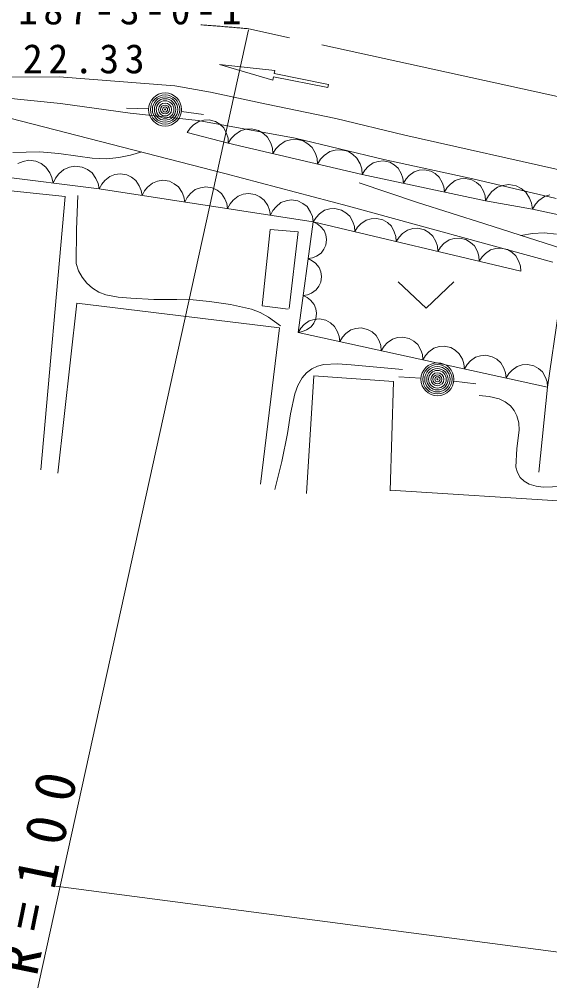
# Model space of a CAD drawing. Units: millimetres, scale not verified. Extents: x 40000 to 680000, y 20000 to 380000.
# Drawn here: x 433387 to 457348, y 259355 to 302768 of the extents above; entities that cross this region are included whole.
import ezdxf

# ---------------------------------------------------------------- set-up
doc = ezdxf.new("R2010")
doc.units = ezdxf.units.MM
doc.header["$LTSCALE"] = 1000
doc.linetypes.add('CHAIN', pattern=[18.5, 12, -1.5, 3.5, -1.5])
doc.layers.add('S-BGD', color=7, linetype='Continuous', lineweight=13)
doc.styles.add('ＭＳ ゴシック', font='')
doc.styles.get('ＭＳ ゴシック').set_extended_font_data('MS Gothic')

msp = doc.modelspace()

# ---------------------------------------------------------------- linework, layer by layer
at = {"layer": 'S-BGD'}
for p, q in [((443734, 302294), (434135, 258629)), ((444846, 300017), (442436, 300720)), ((442436, 300720), (444933, 300458)), ((444933, 300458), (444904, 300311)), ((435187, 300166), (431069, 300144)), ((440407, 299754), (435187, 300166)), ((444875, 300164), (444846, 300017)), ((447328, 299681), (444875, 300164)), ((444904, 300311), (447357, 299828)), ((442032, 299479), (440407, 299754)), ((447357, 299828), (447328, 299681)), ((432575, 299228), (435250, 298969)), ((444548, 298929), (442032, 299479)), ((431353, 298720), (442670, 295808)), ((435250, 298969), (438397, 298523)), ((439223, 298717), (438224, 298750)), ((447683, 298288), (444548, 298929)), ((438397, 298523), (441474, 298193)), ((440717, 298598), (441708, 298471)), ((450798, 297533), (447683, 298288)), ((441104, 297848), (440975, 297654)), ((441258, 298001), (441104, 297848)), ((441492, 298158), (441258, 298001)), ((441474, 298193), (445843, 297394)), ((441725, 298216), (441492, 298158)), ((441961, 298229), (441725, 298216)), ((442249, 298154), (441961, 298229)), ((442449, 298028), (442249, 298154)), ((442624, 297864), (442449, 298028)), ((442752, 297612), (442624, 297864)), ((443880, 297819), (443625, 297799)), ((444193, 297746), (443880, 297819)), ((440975, 297654), (442830, 297171)), ((442816, 297402), (442752, 297612)), ((442830, 297171), (442816, 297402)), ((442965, 297384), (442830, 297171)), ((443127, 297554), (442965, 297384)), ((443375, 297730), (443127, 297554)), ((443625, 297799), (443375, 297730)), ((444412, 297615), (444193, 297746)), ((444605, 297443), (444412, 297615)), ((444750, 297175), (444605, 297443)), ((445843, 297394), (449856, 296431)), ((459355, 295610), (450798, 297533)), ((442830, 297171), (448880, 295760)), ((444825, 296950), (444750, 297175)), ((444847, 296701), (444825, 296950)), ((445144, 297083), (444982, 296914)), ((445392, 297259), (445144, 297083)), ((445642, 297328), (445392, 297259)), ((445897, 297349), (445642, 297328)), ((446209, 297276), (445897, 297349)), ((446428, 297145), (446209, 297276)), ((446622, 296972), (446428, 297145)), ((446767, 296705), (446622, 296972)), ((433104, 296749), (434309, 296777)), ((434309, 296777), (435172, 296709)), ((435172, 296709), (436029, 296581)), ((436029, 296581), (436682, 296496)), ((437349, 296471), (437880, 296523)), ((437880, 296523), (438415, 296638)), ((438415, 296638), (438666, 296704)), ((438666, 296704), (438917, 296774)), ((444982, 296914), (444847, 296701)), ((446842, 296480), (446767, 296705)), ((447160, 296613), (446998, 296443)), ((447408, 296789), (447160, 296613)), ((447658, 296858), (447408, 296789)), ((447913, 296878), (447658, 296858)), ((448226, 296806), (447913, 296878)), ((448445, 296675), (448226, 296806)), ((448639, 296502), (448445, 296675)), ((436999, 295105), (428653, 296162)), ((433564, 296351), (433318, 296255)), ((433819, 296398), (433564, 296351)), ((434142, 296357), (433819, 296398)), ((434378, 296248), (434142, 296357)), ((434591, 296093), (434378, 296248)), ((434766, 295838), (434591, 296093)), ((435650, 296086), (435405, 295990)), ((435905, 296134), (435650, 296086)), ((436229, 296093), (435905, 296134)), ((436464, 295983), (436229, 296093)), ((436682, 296496), (437349, 296471)), ((446864, 296230), (446842, 296480)), ((446998, 296443), (446864, 296230)), ((448783, 296234), (448639, 296502)), ((448859, 296009), (448783, 296234)), ((449145, 296116), (449000, 295957)), ((449370, 296281), (449145, 296116)), ((449598, 296349), (449370, 296281)), ((449830, 296372), (449598, 296349)), ((450118, 296311), (449830, 296372)), ((449856, 296431), (453873, 295561)), ((450321, 296194), (450118, 296311)), ((450502, 296039), (450321, 296194)), ((434865, 295619), (434766, 295838)), ((435172, 295786), (435027, 295598)), ((435405, 295990), (435172, 295786)), ((436678, 295829), (436464, 295983)), ((436852, 295574), (436678, 295829)), ((437472, 295670), (437251, 295487)), ((437702, 295754), (437472, 295670)), ((437941, 295792), (437702, 295754)), ((438240, 295746), (437941, 295792)), ((438456, 295638), (438240, 295746)), ((442670, 295808), (448256, 294329)), ((448880, 295760), (448859, 296009)), ((449000, 295957), (448880, 295760)), ((448880, 295760), (454447, 294572)), ((450639, 295797), (450502, 296039)), ((450712, 295592), (450639, 295797)), ((451001, 295719), (450856, 295561)), ((451225, 295885), (451001, 295719)), ((451453, 295953), (451225, 295885)), ((451686, 295976), (451453, 295953)), ((451974, 295914), (451686, 295976)), ((452177, 295798), (451974, 295914)), ((452357, 295643), (452177, 295798)), ((435463, 294766), (429295, 295421)), ((434913, 295369), (434865, 295619)), ((435027, 295598), (434913, 295369)), ((436952, 295354), (436852, 295574)), ((436999, 295105), (436952, 295354)), ((437111, 295315), (436999, 295105)), ((437251, 295487), (437111, 295315)), ((438651, 295490), (438456, 295638)), ((438807, 295248), (438651, 295490)), ((438894, 295042), (438807, 295248)), ((439405, 295374), (439184, 295191)), ((439636, 295458), (439405, 295374)), ((439874, 295496), (439636, 295458)), ((440173, 295450), (439874, 295496)), ((440389, 295342), (440173, 295450)), ((440584, 295194), (440389, 295342)), ((448732, 295389), (451367, 294498)), ((450736, 295364), (450712, 295592)), ((450856, 295561), (450736, 295364)), ((452495, 295401), (452357, 295643)), ((452567, 295196), (452495, 295401)), ((452857, 295323), (452711, 295165)), ((453081, 295489), (452857, 295323)), ((453309, 295557), (453081, 295489)), ((453542, 295580), (453309, 295557)), ((453830, 295518), (453542, 295580)), ((454033, 295402), (453830, 295518)), ((453873, 295561), (457631, 294668)), ((454213, 295247), (454033, 295402)), ((454351, 295005), (454213, 295247)), ((455235, 295267), (454980, 295181)), ((455497, 295303), (455235, 295267)), ((455825, 295246), (455497, 295303)), ((456060, 295123), (455825, 295246)), ((436035, 294807), (435969, 293273)), ((446666, 293625), (436999, 295105)), ((438933, 294809), (438894, 295042)), ((439044, 295019), (438933, 294809)), ((439184, 295191), (439044, 295019)), ((440740, 294952), (440584, 295194)), ((440827, 294746), (440740, 294952)), ((441117, 294895), (440977, 294723)), ((441338, 295078), (441117, 294895)), ((441569, 295162), (441338, 295078)), ((441807, 295200), (441569, 295162)), ((442107, 295154), (441807, 295200)), ((442323, 295046), (442107, 295154)), ((442518, 294898), (442323, 295046)), ((442674, 294656), (442518, 294898)), ((443272, 294782), (443051, 294599)), ((443502, 294866), (443272, 294782)), ((443740, 294904), (443502, 294866)), ((444040, 294858), (443740, 294904)), ((444256, 294750), (444040, 294858)), ((452592, 294968), (452567, 295196)), ((452711, 295165), (452592, 294968)), ((454423, 294800), (454351, 295005)), ((454447, 294572), (454423, 294800)), ((454575, 294800), (454447, 294572)), ((454732, 294985), (454575, 294800)), ((454980, 295181), (454732, 294985)), ((456270, 294955), (456060, 295123)), ((456435, 294686), (456270, 294955)), ((457356, 294845), (457105, 294772)), ((434359, 282429), (435463, 294766)), ((440866, 294513), (440827, 294746)), ((440977, 294723), (440866, 294513)), ((442761, 294450), (442674, 294656)), ((442799, 294217), (442761, 294450)), ((442911, 294427), (442799, 294217)), ((443051, 294599), (442911, 294427)), ((444451, 294602), (444256, 294750)), ((444607, 294360), (444451, 294602)), ((444694, 294154), (444607, 294360)), ((445205, 294487), (444984, 294303)), ((445435, 294570), (445205, 294487)), ((445674, 294608), (445435, 294570)), ((445973, 294562), (445674, 294608)), ((446189, 294455), (445973, 294562)), ((446384, 294306), (446189, 294455)), ((451367, 294498), (454410, 293532)), ((454447, 294572), (456563, 294200)), ((456526, 294457), (456435, 294686)), ((456563, 294200), (456526, 294457)), ((456696, 294417), (456563, 294200)), ((456857, 294590), (456696, 294417)), ((457105, 294772), (456857, 294590)), ((444732, 293921), (444694, 294154)), ((444844, 294131), (444732, 293921)), ((444984, 294303), (444844, 294131)), ((446540, 294064), (446384, 294306)), ((446627, 293858), (446540, 294064)), ((446943, 293980), (446792, 293823)), ((447175, 294142), (446943, 293980)), ((447408, 294206), (447175, 294142)), ((447645, 294224), (447408, 294206)), ((447936, 294155), (447645, 294224)), ((448139, 294032), (447936, 294155)), ((448319, 293870), (448139, 294032)), ((448256, 294329), (457486, 291793)), ((456563, 294200), (458604, 293755)), ((445984, 288626), (446666, 293625)), ((446666, 293625), (446627, 293858)), ((446792, 293823), (446666, 293625)), ((446848, 293532), (446666, 293625)), ((446666, 293625), (456040, 291394)), ((446998, 293414), (446848, 293532)), ((448452, 293621), (448319, 293870)), ((448521, 293411), (448452, 293621)), ((448818, 293534), (448667, 293376)), ((449050, 293696), (448818, 293534)), ((449283, 293760), (449050, 293696)), ((449520, 293778), (449283, 293760)), ((449811, 293708), (449520, 293778)), ((450014, 293586), (449811, 293708)), ((450194, 293424), (450014, 293586)), ((454410, 293532), (459124, 292010)), ((435969, 293273), (435965, 291735)), ((444723, 293274), (444351, 289822)), ((445985, 293162), (444723, 293274)), ((445576, 289710), (445985, 293162)), ((447159, 293227), (446998, 293414)), ((447234, 293030), (447159, 293227)), ((448540, 293179), (448521, 293411)), ((448667, 293376), (448540, 293179)), ((450327, 293174), (450194, 293424)), ((450396, 292965), (450327, 293174)), ((450693, 293087), (450542, 292930)), ((450925, 293250), (450693, 293087)), ((451158, 293313), (450925, 293250)), ((451395, 293331), (451158, 293313)), ((451685, 293262), (451395, 293331)), ((451889, 293139), (451685, 293262)), ((452068, 292978), (451889, 293139)), ((456046, 293004), (456564, 293094)), ((456564, 293094), (457094, 293125)), ((457094, 293125), (457644, 293071)), ((447270, 292825), (447234, 293030)), ((447234, 292567), (447270, 292825)), ((450415, 292732), (450396, 292965)), ((450542, 292930), (450415, 292732)), ((452202, 292728), (452068, 292978)), ((452271, 292519), (452202, 292728)), ((452568, 292641), (452416, 292484)), ((452799, 292804), (452568, 292641)), ((453032, 292867), (452799, 292804)), ((453269, 292885), (453032, 292867)), ((453560, 292816), (453269, 292885)), ((453764, 292693), (453560, 292816)), ((453943, 292532), (453764, 292693)), ((446815, 292073), (447020, 292210)), ((447020, 292210), (447145, 292380)), ((447145, 292380), (447234, 292567)), ((452290, 292286), (452271, 292519)), ((452416, 292484), (452290, 292286)), ((454077, 292282), (453943, 292532)), ((454146, 292072), (454077, 292282)), ((454442, 292195), (454291, 292038)), ((454674, 292358), (454442, 292195)), ((454907, 292421), (454674, 292358)), ((455144, 292439), (454907, 292421)), ((455435, 292370), (455144, 292439)), ((455638, 292247), (455435, 292370)), ((455818, 292086), (455638, 292247)), ((446439, 291958), (446639, 291995)), ((446621, 291866), (446439, 291958)), ((446771, 291748), (446621, 291866)), ((446639, 291995), (446815, 292073)), ((446932, 291560), (446771, 291748)), ((454165, 291840), (454146, 292072)), ((454291, 292038), (454165, 291840)), ((455952, 291836), (455818, 292086)), ((456021, 291626), (455952, 291836)), ((435965, 291735), (436066, 291416)), ((436066, 291416), (436225, 291116)), ((447007, 291363), (446932, 291560)), ((447043, 291159), (447007, 291363)), ((456040, 291394), (456021, 291626)), ((436225, 291116), (436436, 290848)), ((446918, 290713), (447007, 290901)), ((447007, 290901), (447043, 291159)), ((450508, 290909), (451758, 289727)), ((451758, 289727), (453008, 290909)), ((436436, 290848), (436691, 290623)), ((436691, 290623), (436980, 290448)), ((436980, 290448), (437294, 290327)), ((446588, 290406), (446793, 290544)), ((446793, 290544), (446918, 290713)), ((437294, 290327), (437851, 290224)), ((437851, 290224), (438432, 290178)), ((438432, 290178), (439466, 290117)), ((439466, 290117), (440502, 290115)), ((440502, 290115), (441240, 290104)), ((441240, 290104), (441983, 290031)), ((441983, 290031), (442935, 289885)), ((446212, 290292), (446412, 290328)), ((446394, 290199), (446212, 290292)), ((446544, 290081), (446394, 290199)), ((446412, 290328), (446588, 290406)), ((446705, 289894), (446544, 290081)), ((435135, 282266), (435994, 289946)), ((435994, 289946), (445144, 288842)), ((442935, 289885), (443877, 289679)), ((443877, 289679), (444272, 289524)), ((444351, 289822), (445539, 289673)), ((446780, 289697), (446705, 289894)), ((446815, 289493), (446780, 289697)), ((444272, 289524), (444640, 289314)), ((444640, 289314), (444911, 289127)), ((446483, 289151), (446255, 288985)), ((446714, 289218), (446483, 289151)), ((446691, 289047), (446780, 289234)), ((446950, 289241), (446714, 289218)), ((446780, 289234), (446815, 289493)), ((447241, 289177), (446950, 289241)), ((447447, 289058), (447241, 289177)), ((457743, 289563), (457250, 286160)), ((445144, 288842), (444285, 281775)), ((444911, 289127), (445185, 288923)), ((446107, 288825), (445984, 288626)), ((446255, 288985), (446107, 288825)), ((446185, 288662), (446361, 288740)), ((446361, 288740), (446566, 288877)), ((446566, 288877), (446691, 289047)), ((447628, 288900), (447447, 289058)), ((447766, 288654), (447628, 288900)), ((448361, 288740), (448132, 288574)), ((448592, 288808), (448361, 288740)), ((448828, 288830), (448592, 288808)), ((449119, 288766), (448828, 288830)), ((449324, 288647), (449119, 288766)), ((445984, 288626), (446185, 288662)), ((457250, 286160), (445984, 288626)), ((447839, 288446), (447766, 288654)), ((447862, 288215), (447839, 288446)), ((447984, 288414), (447862, 288215)), ((448132, 288574), (447984, 288414)), ((449506, 288489), (449324, 288647)), ((449644, 288243), (449506, 288489)), ((450238, 288329), (450010, 288163)), ((450470, 288397), (450238, 288329)), ((450706, 288419), (450470, 288397)), ((450997, 288355), (450706, 288419)), ((451202, 288236), (450997, 288355)), ((449717, 288035), (449644, 288243)), ((449740, 287804), (449717, 288035)), ((449862, 288003), (449740, 287804)), ((450010, 288163), (449862, 288003)), ((451384, 288078), (451202, 288236)), ((451522, 287832), (451384, 288078)), ((451594, 287624), (451522, 287832)), ((452116, 287918), (451888, 287752)), ((452347, 287986), (452116, 287918)), ((452583, 288008), (452347, 287986)), ((452874, 287944), (452583, 288008)), ((453079, 287825), (452874, 287944)), ((451617, 287393), (451594, 287624)), ((451740, 287592), (451617, 287393)), ((451888, 287752), (451740, 287592)), ((453261, 287667), (453079, 287825)), ((453399, 287421), (453261, 287667)), ((453472, 287213), (453399, 287421)), ((453994, 287507), (453765, 287341)), ((454225, 287575), (453994, 287507)), ((454461, 287597), (454225, 287575)), ((454752, 287533), (454461, 287597)), ((454957, 287414), (454752, 287533)), ((455139, 287256), (454957, 287414)), ((446361, 286807), (446597, 286990)), ((446597, 286990), (446858, 287111)), ((446858, 287111), (447148, 287177)), ((447148, 287177), (447762, 287203)), ((447762, 287203), (448380, 287169)), ((448380, 287169), (449534, 287056)), ((449534, 287056), (450694, 286949)), ((453495, 286982), (453472, 287213)), ((453617, 287181), (453495, 286982)), ((453765, 287341), (453617, 287181)), ((455277, 287010), (455139, 287256)), ((455349, 286802), (455277, 287010)), ((455871, 287096), (455643, 286930)), ((456102, 287164), (455871, 287096)), ((456338, 287186), (456102, 287164)), ((456629, 287122), (456338, 287186)), ((456835, 287003), (456629, 287122)), ((457017, 286846), (456835, 287003)), ((445972, 286236), (446166, 286579)), ((446166, 286579), (446361, 286807)), ((446355, 281359), (446689, 286667)), ((446689, 286667), (450289, 286407)), ((451526, 286562), (450528, 286628)), ((455373, 286571), (455349, 286802)), ((455495, 286770), (455373, 286571)), ((455643, 286930), (455495, 286770)), ((457154, 286599), (457017, 286846)), ((457227, 286391), (457154, 286599)), ((445832, 285862), (445972, 286236)), ((450289, 286407), (450140, 281470)), ((453019, 286422), (454012, 286302)), ((457250, 286160), (456851, 282311)), ((457250, 286160), (457227, 286391)), ((445638, 284959), (445832, 285862)), ((454166, 285775), (454617, 285730)), ((454617, 285730), (455059, 285624)), ((455059, 285624), (455329, 285494)), ((455329, 285494), (455569, 285309)), ((455569, 285309), (455744, 285102)), ((445508, 284067), (445638, 284959)), ((455744, 285102), (455865, 284864)), ((455865, 284864), (455943, 284546)), ((455943, 284546), (455961, 284216)), ((445246, 282799), (445508, 284067)), ((455961, 284216), (455862, 283383)), ((455862, 283383), (455822, 282540)), ((444924, 281537), (445246, 282799)), ((455822, 282540), (455892, 282297)), ((455892, 282297), (456016, 282082)), ((456016, 282082), (456195, 281909)), ((456195, 281909), (456421, 281778)), ((456421, 281778), (456727, 281682)), ((450140, 281470), (450140, 281507)), ((450140, 281507), (458194, 280987)), ((456727, 281682), (457053, 281643)), ((457053, 281643), (458895, 281712)), ((435046, 263631), (465888, 259567))]:
    msp.add_line(p, q, dxfattribs=at)
at = {"layer": 'S-BGD', "linetype": 'CHAIN'}
msp.add_line((458775, 299036), (443753, 302337), dxfattribs=at)
at = {"layer": 'S-BGD'}
for centre, radius in [((439973, 298693), 746), ((439973, 298693), 660), ((439973, 298693), 574), ((439973, 298693), 484), ((439973, 298693), 398), ((439973, 298693), 292), ((439973, 298693), 202), ((439973, 298693), 116), ((439973, 298693), 22.5), ((452274, 286513), 746), ((452274, 286513), 660), ((452274, 286513), 574), ((452274, 286513), 484), ((452274, 286513), 398), ((452274, 286513), 292), ((452274, 286513), 202), ((452274, 286513), 116), ((452274, 286513), 22.5)]:
    msp.add_circle(centre, radius, dxfattribs=at)
at = {"layer": 'S-BGD', "linetype": 'CHAIN'}
msp.add_arc((434444, 202771), 100000, 84.6582, 85.90402, dxfattribs=at)

# ---------------------------------------------------------------- texts
at = {"layer": 'S-BGD', "char_height": 1320, "attachment_point": 7, "style": 'ＭＳ ゴシック'}
for s, insert in [('\\T1.28;187-3-0-1', (433328, 302515)), ('\\T1.28;22.33', (433553, 300305))]:
    msp.add_mtext(s, dxfattribs=dict(at, insert=insert))
at = {"layer": 'S-BGD', "insert": (434206, 259504), "char_height": 1833, "attachment_point": 7, "rotation": 78.5, "style": 'ＭＳ ゴシック'}
msp.add_mtext('\\T1.6;R=100', dxfattribs=at)

doc.saveas('drawing.dxf')
